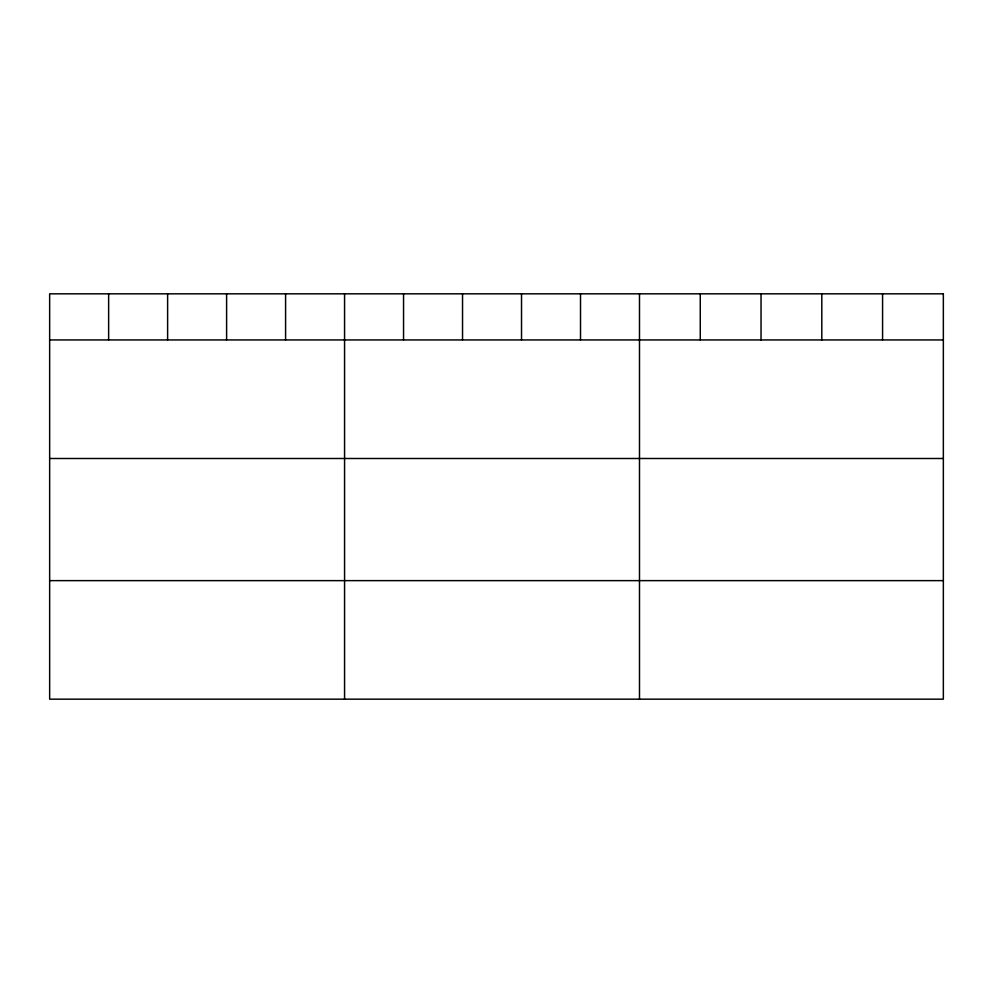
<?xml version="1.0" encoding="UTF-8"?>
<svg xmlns="http://www.w3.org/2000/svg" width="993" height="993" viewBox="0 0 993 993"><rect width="100%" height="100%" fill="white"/><g stroke="black" fill="none" stroke-linecap="round" stroke-linejoin="round"><path stroke-width="1.49" d="M49.65 339.941L943.35 339.941M49.65 458.493L943.35 458.493M49.65 580.632L943.35 580.632M882.578 293.829L882.578 339.941M821.807 293.829L821.807 339.941M761.035 293.829L761.035 339.941M700.264 293.829L700.264 339.941M639.492 293.829L639.492 699.171M580.508 293.829L580.508 339.941M521.524 293.829L521.524 339.941M462.539 293.829L462.539 339.941M403.555 293.829L403.555 339.941M344.571 293.829L344.571 699.171M285.587 293.829L285.587 339.941M226.603 293.829L226.603 339.941M167.618 293.829L167.618 339.941M108.634 293.829L108.634 339.941M943.35 293.829L49.65 293.829L49.65 699.171L943.35 699.171L943.35 293.829"/></g></svg>
